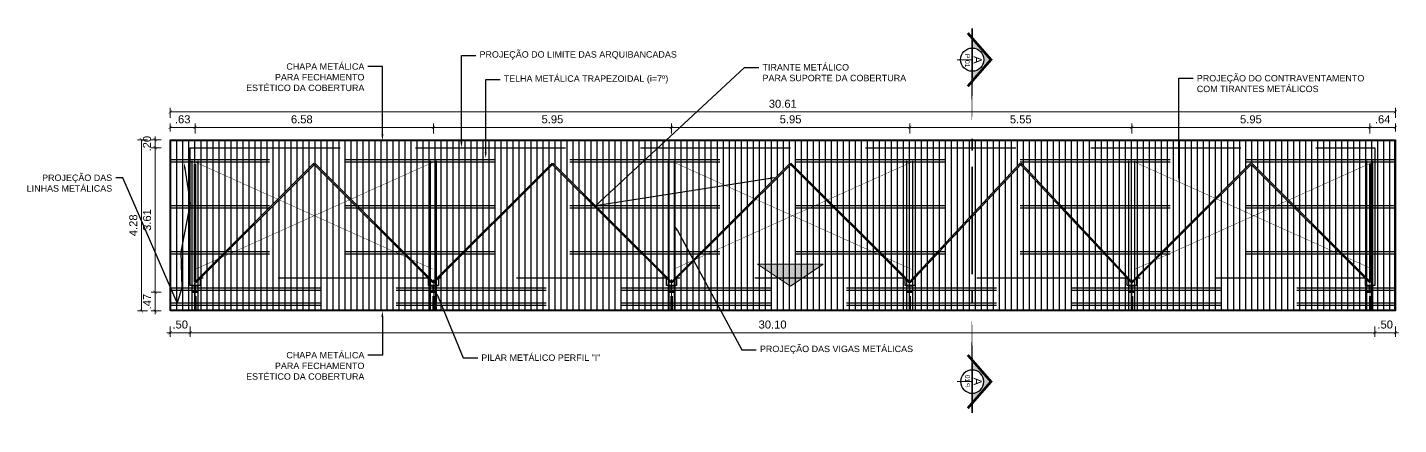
# Model space of a CAD drawing. Header units: metres. Extents: x 2458 to 3695, y 243 to 513.
# Drawn here: x 2777.82 to 2812.08, y 315.68 to 325.59 of the extents above; entities that cross this region are included whole.
import ezdxf
from ezdxf import colors
from ezdxf.entities.mleader import LeaderData, LeaderLine
from ezdxf.enums import TextEntityAlignment as Align
from ezdxf.math import Vec2, Vec3

# ---------------------------------------------------------------- set-up
doc = ezdxf.new("R2010")
doc.units = ezdxf.units.M
doc.header["$LTSCALE"] = 5
doc.header["$MEASUREMENT"] = 0
doc.header["$PDMODE"] = 1
doc.linetypes.add('DASHED', pattern=[0.75, 0.5, -0.25])
for name, color, linetype, lineweight in [('2prancha', 4, 'Continuous', 18), ('ADD_LINE', 7, 'Continuous', 0), ('COTAS', 1, 'Continuous', 0), ('texto', 3, 'Continuous', 25)]:
    doc.layers.add(name, color=color, linetype=linetype, lineweight=lineweight)
for name, color, linetype in [('COTA 1 100', 2, 'Continuous'), ('HACHURA', 251, 'Continuous'), ('PENA 01', 1, 'Continuous'), ('PENA 02', 2, 'Continuous'), ('PENA 03', 3, 'Continuous'), ('projeção', 7, 'DASHED'), ('SIMB_CORTE', 3, 'Continuous'), ('TXT ESPECIFICAÇÕES', 7, 'Continuous')]:
    doc.layers.add(name, color=color, linetype=linetype)
doc.styles.add('Luana', font='arial.ttf')
doc.styles.get("Standard").update_dxf_attribs({"font": 'arial.ttf'})
doc.dimstyles.new('arial100', dxfattribs={"dimtxt": 0.2, "dimasz": 0.08, "dimexe": 0.1, "dimexo": 0.2, "dimgap": 0.1, "dimtad": 1, "dimzin": 4, "dimdsep": 46, "dimtxsty": 'Luana', "dimblk": 'ARCHTICK', "dimcen": 0, "dimclrd": 7, "dimclre": 7, "dimclrt": 256, "dimadec": 0, "dimazin": 0, "dimtfac": 1, "dimtix": 1, "dimtmove": 0, "dimatfit": 3, "dimldrblk": 'CLOSEDBLANK', "dimfxl": 0, "dimlwd": 5, "dimlwe": 5, "dimarcsym": 0})

# ---------------------------------------------------------------- blocks, each defined once
blk = doc.blocks.new('SIMBOLOCORTE')
at = {"layer": 'PENA 02'}
blk.add_hatch(color=251, dxfattribs=at).paths.add_polyline_path([(0.29, 0), (0.537, 0), (0, 0.47), (-0.537, 0), (-0.29, 0, -1)])
at = {"layer": 'COTAS', "ltscale": 50}
blk.add_lwpolyline([(0, -0.378), (0, 0)], dxfattribs=at)
at = {"layer": 'PENA 02', "const_width": 0.0654}
blk.add_lwpolyline([(-0.665, -0.112), (0, 0.47), (0.665, -0.112)], dxfattribs=at)
at = {"layer": 'PENA 02', "color": 1, "const_width": 0.0392}
blk.add_lwpolyline([(1.648, 0), (-0.785, 0)], close=True, dxfattribs=at)
for points in [[(2.274, 0), (1.969, 0)], [(2.98, 0), (2.675, 0)], [(5.159, 0), (3.381, 0)]]:
    blk.add_lwpolyline(points, dxfattribs=at)
at = {"layer": 'PENA 02'}
blk.add_circle((0, 0), 0.29, dxfattribs=at)
at = {"layer": 'PENA 02', "style": 'Luana'}
for tag, height, p in [('CORTE', 0.2, (-0.001, 0.04)), ('PRANCHA', 0.117, (0.102, -0.177))]:
    blk.add_attdef(tag, text='', height=height, dxfattribs=at).set_placement(p, align=Align.CENTER)
at = {"layer": 'texto', "color": 250, "style": 'Luana'}
blk.add_text('P', height=0.117, dxfattribs=at).set_placement((-0.143, -0.176))
blk = doc.blocks.new('_ArchTick')
at = {"color": 0, "linetype": 'ByBlock', "const_width": 0.15}
blk.add_lwpolyline([(-0.5, -0.5), (0.5, 0.5)], dxfattribs=at)
blk = doc.blocks.new('*D112')
at = {"layer": 'COTA 1 100', "color": 7, "lineweight": 5}
for p, q in [((2781.163, 318.981), (2780.913, 318.981)), ((2781.013, 318.981), (2781.013, 319.061)), ((2781.013, 318.516), (2781.013, 318.981)), ((2781.163, 318.516), (2780.913, 318.516)), ((2781.013, 318.516), (2781.013, 318.436))]:
    blk.add_line(p, q, dxfattribs=at)
at = {"layer": 'Defpoints', "color": 0}
for p in [(2781.013, 318.981), (2781.939, 318.981), (2781.389, 318.516)]:
    blk.add_point(p, dxfattribs=at)
at = {"layer": 'COTA 1 100', "color": 7, "lineweight": 5, "xscale": 0.08, "yscale": 0.08, "zscale": 0.08}
for p, rotation in [((2781.013, 318.981), 270), ((2781.013, 318.516), 90)]:
    blk.add_blockref('_ArchTick', p, dxfattribs=dict(at, rotation=rotation))
at = {"layer": 'COTA 1 100', "insert": (2780.813, 318.748), "char_height": 0.2, "attachment_point": 5, "rotation": 90, "style": 'Luana'}
blk.add_mtext('.47', dxfattribs=at)
blk = doc.blocks.new('_ClosedBlank')
at = {"layer": '2prancha', "color": 0, "lineweight": -2}
for p, q in [((-1, 0.17), (0, 0)), ((-1, 0.17), (-1, -0.17)), ((0, 0), (-1, -0.17))]:
    blk.add_line(p, q, dxfattribs=at)
blk = doc.blocks.new('*D113')
at = {"layer": 'COTA 1 100', "color": 7, "lineweight": 5}
for p, q in [((2781.163, 322.591), (2780.913, 322.591)), ((2781.013, 318.981), (2781.013, 322.591)), ((2781.163, 318.981), (2780.913, 318.981))]:
    blk.add_line(p, q, dxfattribs=at)
at = {"layer": 'Defpoints', "color": 0}
for p in [(2781.013, 322.591), (2781.889, 322.591), (2781.939, 318.981)]:
    blk.add_point(p, dxfattribs=at)
at = {"layer": 'COTA 1 100', "color": 7, "lineweight": 5, "xscale": 0.08, "yscale": 0.08, "zscale": 0.08}
for p, rotation in [((2781.013, 322.591), 90), ((2781.013, 318.981), 270)]:
    blk.add_blockref('_ArchTick', p, dxfattribs=dict(at, rotation=rotation))
at = {"layer": 'COTA 1 100', "insert": (2780.811, 320.786), "char_height": 0.2, "attachment_point": 5, "rotation": 90, "style": 'Luana'}
blk.add_mtext('3.61', dxfattribs=at)
blk = doc.blocks.new('*D114')
at = {"layer": 'COTA 1 100', "color": 7, "lineweight": 5}
for p, q in [((2781.163, 322.791), (2780.913, 322.791)), ((2781.013, 322.791), (2781.013, 322.871)), ((2781.013, 322.591), (2781.013, 322.791)), ((2781.163, 322.591), (2780.913, 322.591)), ((2781.013, 322.591), (2781.013, 322.511))]:
    blk.add_line(p, q, dxfattribs=at)
at = {"layer": 'Defpoints', "color": 0}
for p in [(2781.013, 322.791), (2781.389, 322.791), (2781.889, 322.591)]:
    blk.add_point(p, dxfattribs=at)
at = {"layer": 'COTA 1 100', "color": 7, "lineweight": 5, "xscale": 0.08, "yscale": 0.08, "zscale": 0.08}
for p, rotation in [((2781.013, 322.791), 270), ((2781.013, 322.591), 90)]:
    blk.add_blockref('_ArchTick', p, dxfattribs=dict(at, rotation=rotation))
at = {"layer": 'COTA 1 100', "insert": (2780.811, 322.691), "char_height": 0.2, "attachment_point": 5, "rotation": 90, "style": 'Luana'}
blk.add_mtext('.20', dxfattribs=at)
blk = doc.blocks.new('*D115')
at = {"layer": 'COTA 1 100', "color": 7, "lineweight": 5}
for p, q in [((2780.82, 322.791), (2780.57, 322.791)), ((2780.67, 322.791), (2780.67, 318.516)), ((2780.82, 318.516), (2780.57, 318.516))]:
    blk.add_line(p, q, dxfattribs=at)
at = {"layer": 'Defpoints', "color": 0}
for p in [(2781.389, 322.791), (2780.67, 318.516), (2781.389, 318.516)]:
    blk.add_point(p, dxfattribs=at)
at = {"layer": 'COTA 1 100', "color": 7, "lineweight": 5, "xscale": 0.08, "yscale": 0.08, "zscale": 0.08}
for p, rotation in [((2780.67, 322.791), 90), ((2780.67, 318.516), 270)]:
    blk.add_blockref('_ArchTick', p, dxfattribs=dict(at, rotation=rotation))
at = {"layer": 'COTA 1 100', "insert": (2780.468, 320.653), "char_height": 0.2, "attachment_point": 5, "rotation": 90, "style": 'Luana'}
blk.add_mtext('4.28', dxfattribs=at)
blk = doc.blocks.new('*D116')
at = {"layer": 'COTA 1 100', "color": 7, "lineweight": 5}
for p, q in [((2781.389, 322.991), (2781.389, 323.196)), ((2781.389, 323.096), (2782.014, 323.096)), ((2782.014, 322.946), (2782.014, 323.196))]:
    blk.add_line(p, q, dxfattribs=at)
at = {"layer": 'Defpoints', "color": 0}
for p in [(2782.014, 323.096), (2781.389, 322.791), (2782.014, 319.151)]:
    blk.add_point(p, dxfattribs=at)
at = {"layer": 'COTA 1 100', "color": 7, "lineweight": 5, "xscale": 0.08, "yscale": 0.08, "zscale": 0.08, "rotation": 180}
blk.add_blockref('_ArchTick', (2781.389, 323.096), dxfattribs=at)
at = {"layer": 'COTA 1 100', "color": 7, "lineweight": 5, "xscale": 0.08, "yscale": 0.08, "zscale": 0.08}
blk.add_blockref('_ArchTick', (2782.014, 323.096), dxfattribs=at)
at = {"layer": 'COTA 1 100', "insert": (2781.701, 323.298), "char_height": 0.2, "attachment_point": 5, "style": 'Luana'}
blk.add_mtext('.63', dxfattribs=at)
blk = doc.blocks.new('*D117')
at = {"layer": 'COTA 1 100', "color": 7, "lineweight": 5}
for p, q in [((2781.389, 317.973), (2781.309, 317.973)), ((2781.389, 318.123), (2781.389, 317.873)), ((2781.889, 317.973), (2781.389, 317.973)), ((2781.889, 318.123), (2781.889, 317.873)), ((2781.889, 317.973), (2781.969, 317.973))]:
    blk.add_line(p, q, dxfattribs=at)
at = {"layer": 'Defpoints', "color": 0}
for p in [(2781.389, 319.164), (2781.889, 319.151), (2781.389, 317.973)]:
    blk.add_point(p, dxfattribs=at)
at = {"layer": 'COTA 1 100', "color": 7, "lineweight": 5, "xscale": 0.08, "yscale": 0.08, "zscale": 0.08}
blk.add_blockref('_ArchTick', (2781.389, 317.973), dxfattribs=at)
at = {"layer": 'COTA 1 100', "color": 7, "lineweight": 5, "xscale": 0.08, "yscale": 0.08, "zscale": 0.08, "rotation": 180}
blk.add_blockref('_ArchTick', (2781.889, 317.973), dxfattribs=at)
at = {"layer": 'COTA 1 100', "insert": (2781.639, 318.175), "char_height": 0.2, "attachment_point": 5, "style": 'Luana'}
blk.add_mtext('.50', dxfattribs=at)
blk = doc.blocks.new('*D118')
at = {"layer": 'COTA 1 100', "color": 7, "lineweight": 5}
for p, q in [((2781.389, 318.123), (2781.389, 317.873)), ((2781.389, 317.973), (2811.489, 317.973)), ((2811.489, 318.123), (2811.489, 317.873))]:
    blk.add_line(p, q, dxfattribs=at)
at = {"layer": 'Defpoints', "color": 0}
for p in [(2781.389, 319.164), (2811.489, 319.151), (2811.489, 317.973)]:
    blk.add_point(p, dxfattribs=at)
at = {"layer": 'COTA 1 100', "color": 7, "lineweight": 5, "xscale": 0.08, "yscale": 0.08, "zscale": 0.08, "rotation": 180}
blk.add_blockref('_ArchTick', (2781.389, 317.973), dxfattribs=at)
at = {"layer": 'COTA 1 100', "color": 7, "lineweight": 5, "xscale": 0.08, "yscale": 0.08, "zscale": 0.08}
blk.add_blockref('_ArchTick', (2811.489, 317.973), dxfattribs=at)
at = {"layer": 'COTA 1 100', "insert": (2796.439, 318.175), "char_height": 0.2, "attachment_point": 5, "style": 'Luana'}
blk.add_mtext('30.10', dxfattribs=at)
blk = doc.blocks.new('*D119')
at = {"layer": 'COTA 1 100', "color": 7, "lineweight": 5}
for p, q in [((2811.489, 317.973), (2811.409, 317.973)), ((2811.489, 318.123), (2811.489, 317.873)), ((2811.489, 317.973), (2811.999, 317.973)), ((2811.999, 318.123), (2811.999, 317.873)), ((2811.999, 317.973), (2812.079, 317.973))]:
    blk.add_line(p, q, dxfattribs=at)
at = {"layer": 'Defpoints', "color": 0}
for p in [(2811.489, 319.151), (2811.999, 318.516), (2811.999, 317.973)]:
    blk.add_point(p, dxfattribs=at)
at = {"layer": 'COTA 1 100', "color": 7, "lineweight": 5, "xscale": 0.08, "yscale": 0.08, "zscale": 0.08}
blk.add_blockref('_ArchTick', (2811.489, 317.973), dxfattribs=at)
at = {"layer": 'COTA 1 100', "color": 7, "lineweight": 5, "xscale": 0.08, "yscale": 0.08, "zscale": 0.08, "rotation": 180}
blk.add_blockref('_ArchTick', (2811.999, 317.973), dxfattribs=at)
at = {"layer": 'COTA 1 100', "insert": (2811.744, 318.175), "char_height": 0.2, "attachment_point": 5, "style": 'Luana'}
blk.add_mtext('.50', dxfattribs=at)
blk = doc.blocks.new('*D120')
at = {"layer": 'COTA 1 100', "color": 7, "lineweight": 5}
for p, q in [((2781.389, 322.991), (2781.389, 323.196)), ((2781.389, 323.096), (2787.965, 323.096)), ((2787.965, 322.946), (2787.965, 323.196))]:
    blk.add_line(p, q, dxfattribs=at)
at = {"layer": 'Defpoints', "color": 0}
for p in [(2787.965, 323.096), (2781.389, 322.791), (2787.965, 319.151)]:
    blk.add_point(p, dxfattribs=at)
at = {"layer": 'COTA 1 100', "color": 7, "lineweight": 5, "xscale": 0.08, "yscale": 0.08, "zscale": 0.08, "rotation": 180}
blk.add_blockref('_ArchTick', (2781.389, 323.096), dxfattribs=at)
at = {"layer": 'COTA 1 100', "color": 7, "lineweight": 5, "xscale": 0.08, "yscale": 0.08, "zscale": 0.08}
blk.add_blockref('_ArchTick', (2787.965, 323.096), dxfattribs=at)
at = {"layer": 'COTA 1 100', "insert": (2784.677, 323.298), "char_height": 0.2, "attachment_point": 5, "style": 'Luana'}
blk.add_mtext('6.58', dxfattribs=at)
blk = doc.blocks.new('*D121')
at = {"layer": 'COTA 1 100', "color": 7, "lineweight": 5}
for p, q in [((2787.965, 322.946), (2787.965, 323.196)), ((2787.965, 323.096), (2793.914, 323.096)), ((2793.914, 322.946), (2793.914, 323.196))]:
    blk.add_line(p, q, dxfattribs=at)
at = {"layer": 'Defpoints', "color": 0}
for p in [(2793.914, 323.096), (2787.965, 319.151), (2793.914, 319.151)]:
    blk.add_point(p, dxfattribs=at)
at = {"layer": 'COTA 1 100', "color": 7, "lineweight": 5, "xscale": 0.08, "yscale": 0.08, "zscale": 0.08, "rotation": 180}
blk.add_blockref('_ArchTick', (2787.965, 323.096), dxfattribs=at)
at = {"layer": 'COTA 1 100', "color": 7, "lineweight": 5, "xscale": 0.08, "yscale": 0.08, "zscale": 0.08}
blk.add_blockref('_ArchTick', (2793.914, 323.096), dxfattribs=at)
at = {"layer": 'COTA 1 100', "insert": (2790.939, 323.298), "char_height": 0.2, "attachment_point": 5, "style": 'Luana'}
blk.add_mtext('5.95', dxfattribs=at)
blk = doc.blocks.new('*D122')
at = {"layer": 'COTA 1 100', "color": 7, "lineweight": 5}
for p, q in [((2793.914, 322.946), (2793.914, 323.196)), ((2793.914, 323.096), (2799.864, 323.096)), ((2799.864, 322.946), (2799.864, 323.196))]:
    blk.add_line(p, q, dxfattribs=at)
at = {"layer": 'Defpoints', "color": 0}
for p in [(2799.864, 323.096), (2793.914, 319.151), (2799.864, 319.151)]:
    blk.add_point(p, dxfattribs=at)
at = {"layer": 'COTA 1 100', "color": 7, "lineweight": 5, "xscale": 0.08, "yscale": 0.08, "zscale": 0.08, "rotation": 180}
blk.add_blockref('_ArchTick', (2793.914, 323.096), dxfattribs=at)
at = {"layer": 'COTA 1 100', "color": 7, "lineweight": 5, "xscale": 0.08, "yscale": 0.08, "zscale": 0.08}
blk.add_blockref('_ArchTick', (2799.864, 323.096), dxfattribs=at)
at = {"layer": 'COTA 1 100', "insert": (2796.889, 323.298), "char_height": 0.2, "attachment_point": 5, "style": 'Luana'}
blk.add_mtext('5.95', dxfattribs=at)
blk = doc.blocks.new('*D123')
at = {"layer": 'COTA 1 100', "color": 7, "lineweight": 5}
for p, q in [((2799.864, 322.946), (2799.864, 323.196)), ((2799.864, 323.096), (2805.414, 323.096)), ((2805.414, 322.946), (2805.414, 323.196))]:
    blk.add_line(p, q, dxfattribs=at)
at = {"layer": 'Defpoints', "color": 0}
for p in [(2805.414, 323.096), (2799.864, 319.151), (2805.414, 319.151)]:
    blk.add_point(p, dxfattribs=at)
at = {"layer": 'COTA 1 100', "color": 7, "lineweight": 5, "xscale": 0.08, "yscale": 0.08, "zscale": 0.08, "rotation": 180}
blk.add_blockref('_ArchTick', (2799.864, 323.096), dxfattribs=at)
at = {"layer": 'COTA 1 100', "color": 7, "lineweight": 5, "xscale": 0.08, "yscale": 0.08, "zscale": 0.08}
blk.add_blockref('_ArchTick', (2805.414, 323.096), dxfattribs=at)
at = {"layer": 'COTA 1 100', "insert": (2802.639, 323.297), "char_height": 0.2, "attachment_point": 5, "style": 'Luana'}
blk.add_mtext('5.55', dxfattribs=at)
blk = doc.blocks.new('*D124')
at = {"layer": 'COTA 1 100', "color": 7, "lineweight": 5}
for p, q in [((2805.414, 322.946), (2805.414, 323.196)), ((2805.414, 323.096), (2811.364, 323.096)), ((2811.364, 322.946), (2811.364, 323.196))]:
    blk.add_line(p, q, dxfattribs=at)
at = {"layer": 'Defpoints', "color": 0}
for p in [(2811.364, 323.096), (2805.414, 319.151), (2811.364, 319.151)]:
    blk.add_point(p, dxfattribs=at)
at = {"layer": 'COTA 1 100', "color": 7, "lineweight": 5, "xscale": 0.08, "yscale": 0.08, "zscale": 0.08, "rotation": 180}
blk.add_blockref('_ArchTick', (2805.414, 323.096), dxfattribs=at)
at = {"layer": 'COTA 1 100', "color": 7, "lineweight": 5, "xscale": 0.08, "yscale": 0.08, "zscale": 0.08}
blk.add_blockref('_ArchTick', (2811.364, 323.096), dxfattribs=at)
at = {"layer": 'COTA 1 100', "insert": (2808.389, 323.298), "char_height": 0.2, "attachment_point": 5, "style": 'Luana'}
blk.add_mtext('5.95', dxfattribs=at)
blk = doc.blocks.new('*D125')
at = {"layer": 'COTA 1 100', "color": 7, "lineweight": 5}
for p, q in [((2811.364, 322.946), (2811.364, 323.196)), ((2811.364, 323.096), (2811.999, 323.096)), ((2811.999, 322.991), (2811.999, 323.196))]:
    blk.add_line(p, q, dxfattribs=at)
at = {"layer": 'Defpoints', "color": 0}
for p in [(2811.999, 323.096), (2811.999, 322.791), (2811.364, 319.151)]:
    blk.add_point(p, dxfattribs=at)
at = {"layer": 'COTA 1 100', "color": 7, "lineweight": 5, "xscale": 0.08, "yscale": 0.08, "zscale": 0.08, "rotation": 180}
blk.add_blockref('_ArchTick', (2811.364, 323.096), dxfattribs=at)
at = {"layer": 'COTA 1 100', "color": 7, "lineweight": 5, "xscale": 0.08, "yscale": 0.08, "zscale": 0.08}
blk.add_blockref('_ArchTick', (2811.999, 323.096), dxfattribs=at)
at = {"layer": 'COTA 1 100', "insert": (2811.681, 323.298), "char_height": 0.2, "attachment_point": 5, "style": 'Luana'}
blk.add_mtext('.64', dxfattribs=at)
blk = doc.blocks.new('*D126')
at = {"layer": 'COTA 1 100', "color": 7, "lineweight": 5}
for p, q in [((2781.389, 323.334), (2781.389, 323.584)), ((2811.999, 323.484), (2781.389, 323.484)), ((2811.999, 323.334), (2811.999, 323.584))]:
    blk.add_line(p, q, dxfattribs=at)
at = {"layer": 'Defpoints', "color": 0}
for p in [(2781.389, 323.484), (2781.389, 322.791), (2811.999, 322.791)]:
    blk.add_point(p, dxfattribs=at)
at = {"layer": 'COTA 1 100', "color": 7, "lineweight": 5, "xscale": 0.08, "yscale": 0.08, "zscale": 0.08, "rotation": 180}
blk.add_blockref('_ArchTick', (2781.389, 323.484), dxfattribs=at)
at = {"layer": 'COTA 1 100', "color": 7, "lineweight": 5, "xscale": 0.08, "yscale": 0.08, "zscale": 0.08}
blk.add_blockref('_ArchTick', (2811.999, 323.484), dxfattribs=at)
at = {"layer": 'COTA 1 100', "insert": (2796.694, 323.686), "char_height": 0.2, "attachment_point": 5, "style": 'Luana'}
blk.add_mtext('30.61', dxfattribs=at)

msp = doc.modelspace()

# ---------------------------------------------------------------- hatches: boundary and pattern name
at = {"layer": 'ADD_LINE'}
h = msp.add_hatch(color=256, dxfattribs=at)
h.paths.add_polyline_path([(2797.589, 319.606), (2797.418, 319.683), (2796.454, 319.683), (2796.221, 319.578), (2796.884, 319.137)])
h.paths.add_polyline_path([(2796.454, 319.683), (2796.063, 319.683), (2796.221, 319.578)])
h.paths.add_polyline_path([(2797.704, 319.683), (2797.418, 319.683), (2797.589, 319.606)])
at = {"layer": 'HACHURA', "ltscale": 1.5}
h = msp.add_hatch(dxfattribs=at)
h.set_pattern_fill('_USER', color=256, scale=0.15, angle=90, style=0, pattern_type=0)
h.set_pattern_definition([(90, (2781.40868, 318.67076), (-0.15, 9e-18), [])])
h.paths.add_polyline_path([(2781.409, 322.771), (2781.409, 318.536), (2805.402, 318.536, -0.124321), (2805.4, 318.543), (2805.4, 318.881, -1), (2805.43, 318.881), (2805.43, 318.543, -0.124321), (2805.428, 318.536), (2811.979, 318.536), (2811.979, 322.771)])
h.paths.add_polyline_path([(2811.38, 318.881), (2811.38, 318.543, -1), (2811.35, 318.543), (2811.35, 318.881, -1)])
h.paths.add_polyline_path([(2799.88, 318.881), (2799.88, 318.543, -1), (2799.85, 318.543), (2799.85, 318.881, -1)])
h.paths.add_polyline_path([(2793.93, 318.881), (2793.93, 318.543, -1), (2793.9, 318.543), (2793.9, 318.881, -1)])
h.paths.add_polyline_path([(2787.98, 318.881), (2787.98, 318.543, -1), (2787.95, 318.543), (2787.95, 318.881, -1)])
h.paths.add_polyline_path([(2782.03, 318.881), (2782.03, 318.543, -1), (2782, 318.543), (2782, 318.881, -1)])
h.paths.add_polyline_path([(2787.965, 319.247), (2790.924, 322.195, -0.352851), (2790.94, 322.206, -0.352851), (2790.956, 322.195), (2793.915, 319.247), (2796.874, 322.195, -0.352851), (2796.89, 322.206, -0.352851), (2796.906, 322.195), (2799.865, 319.247), (2802.628, 322.201, -0.433732), (2802.65, 322.201), (2805.415, 319.247), (2808.381, 322.201, -0.265001), (2808.395, 322.205, -0.265113), (2808.409, 322.201), (2811.357, 319.262), (2811.357, 322.191, -1), (2811.387, 322.191), (2811.387, 319.226, -0.57735), (2811.365, 319.213), (2811.365, 319.151), (2811.439, 319.151), (2811.439, 319.136), (2811.371, 319.136), (2811.371, 318.996), (2811.439, 318.996), (2811.439, 318.981), (2811.289, 318.981), (2811.289, 318.996), (2811.356, 318.996), (2811.356, 319.136), (2811.289, 319.136), (2811.289, 319.151), (2811.365, 319.151), (2811.365, 319.213, -0.065174), (2811.362, 319.215), (2808.395, 322.173), (2805.426, 319.215, -0.19842), (2805.415, 319.211), (2805.415, 319.151), (2805.489, 319.151), (2805.489, 319.136), (2805.421, 319.136), (2805.421, 318.996), (2805.489, 318.996), (2805.489, 318.981), (2805.339, 318.981), (2805.339, 318.996), (2805.406, 318.996), (2805.406, 319.136), (2805.339, 319.136), (2805.339, 319.151), (2805.415, 319.151), (2805.415, 319.211, -0.207468), (2805.404, 319.216), (2802.639, 322.169), (2799.876, 319.216, -0.207585), (2799.865, 319.211), (2799.865, 319.151), (2799.939, 319.151), (2799.939, 319.136), (2799.871, 319.136), (2799.871, 318.996), (2799.939, 318.996), (2799.939, 318.981), (2799.789, 318.981), (2799.789, 318.996), (2799.856, 318.996), (2799.856, 319.136), (2799.789, 319.136), (2799.789, 319.151), (2799.865, 319.151), (2799.865, 319.211, -0.19842), (2799.854, 319.215), (2796.89, 322.168), (2793.926, 319.215, -0.19842), (2793.915, 319.211), (2793.915, 319.151), (2793.989, 319.151), (2793.989, 319.136), (2793.921, 319.136), (2793.921, 318.996), (2793.989, 318.996), (2793.989, 318.981), (2793.839, 318.981), (2793.839, 318.996), (2793.906, 318.996), (2793.906, 319.136), (2793.839, 319.136), (2793.839, 319.151), (2793.915, 319.151), (2793.915, 319.211, -0.19842), (2793.904, 319.215), (2790.94, 322.168), (2787.976, 319.215, -0.19842), (2787.965, 319.211), (2787.965, 319.151), (2788.039, 319.151), (2788.039, 319.136), (2787.971, 319.136), (2787.971, 318.996), (2788.039, 318.996), (2788.039, 318.981), (2787.889, 318.981), (2787.889, 318.996), (2787.956, 318.996), (2787.956, 319.136), (2787.889, 319.136), (2787.889, 319.151), (2787.965, 319.151), (2787.965, 319.211, -0.19842), (2787.954, 319.215), (2784.989, 322.17), (2782.026, 319.215, -0.198529), (2782.015, 319.211), (2782.015, 319.151), (2782.089, 319.151), (2782.089, 319.136), (2782.021, 319.136), (2782.021, 318.996), (2782.089, 318.996), (2782.089, 318.981), (2781.939, 318.981), (2781.939, 318.996), (2782.006, 318.996), (2782.006, 319.136), (2781.939, 319.136), (2781.939, 319.151), (2782.015, 319.151), (2782.015, 319.211, -0.414214), (2782, 319.226), (2782, 322.191, -1), (2782.03, 322.191), (2782.03, 319.262), (2784.978, 322.201, -0.413228), (2784.999, 322.201)], flags=16)
h.paths.add_polyline_path([(2788.039, 319.151), (2788.039, 319.136), (2787.971, 319.136), (2787.971, 318.996), (2788.039, 318.996), (2788.039, 318.981), (2787.889, 318.981), (2787.889, 318.996), (2787.956, 318.996), (2787.956, 319.136), (2787.889, 319.136), (2787.889, 319.151)], flags=0)
h.paths.add_polyline_path([(2793.839, 319.151), (2793.989, 319.151), (2793.989, 319.136), (2793.921, 319.136), (2793.921, 318.996), (2793.989, 318.996), (2793.989, 318.981), (2793.839, 318.981), (2793.839, 318.996), (2793.906, 318.996), (2793.906, 319.136), (2793.839, 319.136)], flags=0)
h.paths.add_polyline_path([(2799.789, 319.151), (2799.939, 319.151), (2799.939, 319.136), (2799.871, 319.136), (2799.871, 318.996), (2799.939, 318.996), (2799.939, 318.981), (2799.789, 318.981), (2799.789, 318.996), (2799.856, 318.996), (2799.856, 319.136), (2799.789, 319.136)], flags=0)
h.paths.add_polyline_path([(2805.339, 319.151), (2805.489, 319.151), (2805.489, 319.136), (2805.421, 319.136), (2805.421, 318.996), (2805.489, 318.996), (2805.489, 318.981), (2805.339, 318.981), (2805.339, 318.996), (2805.406, 318.996), (2805.406, 319.136), (2805.339, 319.136)], flags=0)
h.paths.add_polyline_path([(2811.289, 319.151), (2811.439, 319.151), (2811.439, 319.136), (2811.371, 319.136), (2811.371, 318.996), (2811.439, 318.996), (2811.439, 318.981), (2811.289, 318.981), (2811.289, 318.996), (2811.356, 318.996), (2811.356, 319.136), (2811.289, 319.136)], flags=0)

# ---------------------------------------------------------------- linework, layer by layer
at = {"layer": 'ADD_LINE'}
msp.add_line((2796.063, 319.683), (2797.704, 319.683), dxfattribs=at)
for points in [[(2796.063, 319.683), (2796.884, 319.137)], [(2797.704, 319.683), (2796.884, 319.137)]]:
    msp.add_lwpolyline(points, dxfattribs=at)
at = {"layer": 'PENA 01', "ltscale": 1.5}
for p, q in [((2782, 319.226), (2782, 322.191)), ((2782.004, 319.236), (2784.978, 322.201)), ((2782.026, 319.215), (2784.999, 322.18)), ((2782.03, 319.226), (2782.03, 322.191)), ((2787.954, 319.215), (2784.978, 322.18)), ((2787.976, 319.236), (2784.999, 322.201)), ((2787.954, 319.236), (2790.931, 322.201)), ((2787.976, 319.215), (2790.952, 322.18)), ((2793.904, 319.215), (2790.928, 322.18)), ((2793.926, 319.236), (2790.949, 322.201)), ((2793.904, 319.236), (2796.881, 322.201)), ((2793.926, 319.215), (2796.902, 322.18)), ((2799.854, 319.215), (2796.878, 322.18)), ((2799.876, 319.236), (2796.899, 322.201)), ((2799.854, 319.236), (2802.628, 322.201)), ((2799.876, 319.216), (2802.65, 322.181)), ((2805.404, 319.216), (2802.628, 322.181)), ((2805.426, 319.236), (2802.65, 322.201)), ((2805.404, 319.236), (2808.381, 322.201)), ((2805.426, 319.215), (2808.402, 322.18)), ((2811.362, 319.215), (2808.388, 322.18)), ((2811.383, 319.236), (2808.409, 322.201)), ((2811.357, 319.226), (2811.357, 322.191)), ((2811.387, 319.226), (2811.387, 322.191)), ((2782, 318.881), (2782, 318.543)), ((2782.03, 318.881), (2782.03, 318.543)), ((2787.95, 318.881), (2787.95, 318.543)), ((2787.98, 318.881), (2787.98, 318.543)), ((2793.9, 318.881), (2793.9, 318.543)), ((2793.93, 318.881), (2793.93, 318.543)), ((2799.85, 318.881), (2799.85, 318.543)), ((2799.88, 318.881), (2799.88, 318.543)), ((2805.4, 318.881), (2805.4, 318.543)), ((2805.43, 318.881), (2805.43, 318.543)), ((2811.35, 318.881), (2811.35, 318.543)), ((2811.38, 318.881), (2811.38, 318.543))]:
    msp.add_line(p, q, dxfattribs=at)
at = {"layer": 'PENA 02'}
for points in [[(2781.389, 322.791), (2811.999, 322.791), (2811.999, 318.516), (2781.389, 318.516)], [(2781.409, 322.771), (2811.979, 322.771), (2811.979, 318.536), (2781.409, 318.536)]]:
    msp.add_lwpolyline(points, close=True, dxfattribs=at)
at = {"layer": 'PENA 02', "ltscale": 1.5, "const_width": 0.02}
for points in [[(2782.015, 319.151), (2782.015, 319.301)], [(2787.965, 319.151), (2787.965, 319.301)], [(2793.915, 319.151), (2793.915, 319.301)], [(2799.865, 319.151), (2799.865, 319.301)], [(2805.415, 319.151), (2805.415, 319.301)], [(2811.365, 319.151), (2811.365, 319.301)], [(2782.015, 318.981), (2782.015, 318.881)], [(2787.965, 318.981), (2787.965, 318.881)], [(2793.915, 318.981), (2793.915, 318.881)], [(2799.865, 318.981), (2799.865, 318.881)], [(2805.415, 318.981), (2805.415, 318.881)], [(2811.365, 318.981), (2811.365, 318.881)]]:
    msp.add_lwpolyline(points, dxfattribs=at)
at = {"layer": 'PENA 03'}
for p, q in [((2782.006, 318.996), (2782.006, 319.136)), ((2782.021, 318.996), (2782.021, 319.136)), ((2787.839, 319.151), (2788.089, 319.151)), ((2787.956, 318.996), (2787.956, 319.136)), ((2787.956, 318.996), (2787.956, 319.136)), ((2787.971, 318.996), (2787.971, 319.136)), ((2787.971, 318.996), (2787.971, 319.136)), ((2793.906, 318.996), (2793.906, 319.136)), ((2793.906, 318.996), (2793.906, 319.136)), ((2793.921, 318.996), (2793.921, 319.136)), ((2793.921, 318.996), (2793.921, 319.136)), ((2799.856, 318.996), (2799.856, 319.136)), ((2799.856, 318.996), (2799.856, 319.136)), ((2799.871, 318.996), (2799.871, 319.136)), ((2799.871, 318.996), (2799.871, 319.136)), ((2805.406, 318.996), (2805.406, 319.136)), ((2805.406, 318.996), (2805.406, 319.136)), ((2805.421, 318.996), (2805.421, 319.136)), ((2805.421, 318.996), (2805.421, 319.136)), ((2811.356, 318.996), (2811.356, 319.136)), ((2811.356, 318.996), (2811.356, 319.136)), ((2811.371, 318.996), (2811.371, 319.136)), ((2811.371, 318.996), (2811.371, 319.136))]:
    msp.add_line(p, q, dxfattribs=at)
for points in [[(2782.006, 319.136), (2781.939, 319.136), (2781.939, 319.151), (2782.089, 319.151), (2782.089, 319.136), (2782.021, 319.136)], [(2782.006, 318.996), (2781.939, 318.996), (2781.939, 318.981), (2782.089, 318.981), (2782.089, 318.996), (2782.021, 318.996)], [(2788.089, 319.151), (2787.839, 319.151)], [(2787.956, 319.136), (2787.889, 319.136), (2787.889, 319.151), (2788.039, 319.151), (2788.039, 319.136), (2787.971, 319.136)], [(2787.956, 319.136), (2787.889, 319.136), (2787.889, 319.151), (2788.039, 319.151), (2788.039, 319.136), (2787.971, 319.136)], [(2787.956, 318.996), (2787.889, 318.996), (2787.889, 318.981), (2788.039, 318.981), (2788.039, 318.996), (2787.971, 318.996)], [(2787.956, 318.996), (2787.889, 318.996), (2787.889, 318.981), (2788.039, 318.981), (2788.039, 318.996), (2787.971, 318.996)], [(2793.906, 319.136), (2793.839, 319.136), (2793.839, 319.151), (2793.989, 319.151), (2793.989, 319.136), (2793.921, 319.136)], [(2793.906, 319.136), (2793.839, 319.136), (2793.839, 319.151), (2793.989, 319.151), (2793.989, 319.136), (2793.921, 319.136)], [(2793.906, 318.996), (2793.839, 318.996), (2793.839, 318.981), (2793.989, 318.981), (2793.989, 318.996), (2793.921, 318.996)], [(2793.906, 318.996), (2793.839, 318.996), (2793.839, 318.981), (2793.989, 318.981), (2793.989, 318.996), (2793.921, 318.996)], [(2799.856, 319.136), (2799.789, 319.136), (2799.789, 319.151), (2799.939, 319.151), (2799.939, 319.136), (2799.871, 319.136)], [(2799.856, 319.136), (2799.789, 319.136), (2799.789, 319.151), (2799.939, 319.151), (2799.939, 319.136), (2799.871, 319.136)], [(2799.856, 318.996), (2799.789, 318.996), (2799.789, 318.981), (2799.939, 318.981), (2799.939, 318.996), (2799.871, 318.996)], [(2799.856, 318.996), (2799.789, 318.996), (2799.789, 318.981), (2799.939, 318.981), (2799.939, 318.996), (2799.871, 318.996)], [(2805.406, 319.136), (2805.339, 319.136), (2805.339, 319.151), (2805.489, 319.151), (2805.489, 319.136), (2805.421, 319.136)], [(2805.406, 319.136), (2805.339, 319.136), (2805.339, 319.151), (2805.489, 319.151), (2805.489, 319.136), (2805.421, 319.136)], [(2805.406, 318.996), (2805.339, 318.996), (2805.339, 318.981), (2805.489, 318.981), (2805.489, 318.996), (2805.421, 318.996)], [(2805.406, 318.996), (2805.339, 318.996), (2805.339, 318.981), (2805.489, 318.981), (2805.489, 318.996), (2805.421, 318.996)], [(2811.356, 319.136), (2811.289, 319.136), (2811.289, 319.151), (2811.439, 319.151), (2811.439, 319.136), (2811.371, 319.136)], [(2811.356, 319.136), (2811.289, 319.136), (2811.289, 319.151), (2811.439, 319.151), (2811.439, 319.136), (2811.371, 319.136)], [(2811.356, 318.996), (2811.289, 318.996), (2811.289, 318.981), (2811.439, 318.981), (2811.439, 318.996), (2811.371, 318.996)], [(2811.356, 318.996), (2811.289, 318.996), (2811.289, 318.981), (2811.439, 318.981), (2811.439, 318.996), (2811.371, 318.996)]]:
    msp.add_lwpolyline(points, dxfattribs=at)
at = {"layer": 'projeção', "ltscale": 1.5}
for p, q in [((2781.939, 318.516), (2781.939, 322.791)), ((2782.089, 318.516), (2782.089, 322.791)), ((2787.889, 318.516), (2787.889, 322.791)), ((2787.889, 318.516), (2787.889, 322.791)), ((2788.039, 318.516), (2788.039, 322.791)), ((2788.039, 318.516), (2788.039, 322.791)), ((2793.839, 318.516), (2793.839, 322.791)), ((2793.839, 318.516), (2793.839, 322.791)), ((2793.989, 318.516), (2793.989, 322.791)), ((2793.989, 318.516), (2793.989, 322.791)), ((2799.789, 318.516), (2799.789, 322.791)), ((2799.789, 318.516), (2799.789, 322.791)), ((2799.939, 318.516), (2799.939, 322.791)), ((2799.939, 318.516), (2799.939, 322.791)), ((2805.339, 318.516), (2805.339, 322.791)), ((2805.339, 318.516), (2805.339, 322.791)), ((2805.489, 318.516), (2805.489, 322.791)), ((2805.489, 318.516), (2805.489, 322.791)), ((2811.289, 318.516), (2811.289, 322.791)), ((2811.289, 318.516), (2811.289, 322.791)), ((2811.439, 318.516), (2811.439, 322.791)), ((2811.439, 318.516), (2811.439, 322.791)), ((2781.409, 319.096), (2811.979, 319.096)), ((2781.409, 319.036), (2811.979, 319.036))]:
    msp.add_line(p, q, dxfattribs=at)
at = {"layer": 'projeção', "color": 7, "ltscale": 1.5}
for points in [[(2811.489, 319.151), (2811.249, 319.151), (2811.249, 319.331), (2805.534, 319.331), (2805.534, 319.151), (2805.294, 319.151), (2805.294, 319.331), (2799.989, 319.331), (2799.989, 319.151), (2799.749, 319.151), (2799.749, 319.331), (2794.039, 319.331), (2794.039, 319.151), (2793.789, 319.151), (2793.789, 319.331), (2788.089, 319.331), (2788.089, 319.151), (2787.839, 319.151), (2787.839, 319.331), (2782.141, 319.331), (2782.141, 319.151), (2781.889, 319.151), (2781.889, 322.591), (2811.489, 322.591), (2811.489, 319.151)], [(2811.999, 322.291), (2781.389, 322.291)], [(2811.999, 322.231), (2781.389, 322.231)], [(2811.999, 321.141), (2781.389, 321.141)], [(2811.999, 321.081), (2781.389, 321.081)], [(2811.999, 319.991), (2781.389, 319.991)], [(2811.999, 319.931), (2781.389, 319.931)], [(2781.409, 318.716), (2781.409, 318.716), (2811.999, 318.716)], [(2781.409, 318.656), (2811.999, 318.656)]]:
    msp.add_lwpolyline(points, dxfattribs=at)
at = {"layer": 'projeção', "color": 7, "ltscale": 1.5, "const_width": 0.01}
for points in [[(2782.014, 319.555), (2787.964, 322.231)], [(2787.964, 319.555), (2782.014, 322.231)], [(2799.911, 319.555), (2793.961, 322.231)], [(2793.961, 319.555), (2799.911, 322.231)], [(2811.439, 319.555), (2805.489, 322.231)], [(2805.489, 319.555), (2811.439, 322.231)]]:
    msp.add_lwpolyline(points, dxfattribs=at)

# ---------------------------------------------------------------- block references
at = {"layer": 'SIMB_CORTE'}
ref = msp.add_blockref('SIMBOLOCORTE', (2801.426, 324.788), dxfattribs=dict(at, rotation=270))
ref.add_attrib('CORTE', 'A', dxfattribs={"layer": 'PENA 02', "height": 0.2, "rotation": 270, "style": 'Luana'}).set_placement((2801.465, 324.784), align=Align.CENTER)
ref.add_attrib('PRANCHA', '01', dxfattribs={"layer": 'PENA 02', "color": 250, "height": 0.1167, "rotation": 270, "style": 'Luana'}).set_placement((2801.248, 324.686), align=Align.CENTER)
ref = msp.add_blockref('SIMBOLOCORTE', (2801.426, 316.751), dxfattribs=dict(at, xscale=-1, rotation=270))
ref.add_attrib('CORTE', 'A', dxfattribs={"layer": 'PENA 02', "height": 0.2, "rotation": 270, "style": 'Luana'}).set_placement((2801.465, 316.755), align=Align.CENTER)
ref.add_attrib('PRANCHA', '01', dxfattribs={"layer": 'PENA 02', "color": 250, "height": 0.1167, "rotation": 270, "style": 'Luana'}).set_placement((2801.248, 316.83), align=Align.CENTER)

# ---------------------------------------------------------------- dimensions: what is measured, and where the dimension line sits
at = {"layer": 'COTA 1 100'}
for base, p1, p2, override, picture, middle in [((2781.389, 323.484), (2811.999, 322.791), (2781.389, 322.791), {"dimfxl": 0.15, "dimfxlon": 1}, '*D126', (2796.694, 323.686)), ((2782.013684584, 323.095743863), (2781.388684584, 322.79076316), (2782.013684584, 319.15076316), {"dimfxl": 0.15, "dimfxlon": 1}, '*D116', (2781.701184584, 323.297926674)), ((2787.965, 323.096), (2781.389, 322.791), (2787.965, 319.151), {"dimtmove": 1, "dimfxl": 0.15, "dimfxlon": 1}, '*D120', (2784.677, 323.298)), ((2793.914, 323.096), (2787.965, 319.151), (2793.914, 319.151), {"dimtmove": 1, "dimfxl": 0.15, "dimfxlon": 1}, '*D121', (2790.939, 323.298)), ((2799.864, 323.096), (2793.914, 319.151), (2799.864, 319.151), {"dimtmove": 1, "dimfxl": 0.15, "dimfxlon": 1}, '*D122', (2796.889, 323.298)), ((2805.414, 323.096), (2799.864, 319.151), (2805.414, 319.151), {"dimtmove": 1, "dimfxl": 0.15, "dimfxlon": 1}, '*D123', (2802.639, 323.297)), ((2811.364, 323.096), (2805.414, 319.151), (2811.364, 319.151), {"dimtmove": 1, "dimfxl": 0.15, "dimfxlon": 1}, '*D124', (2808.389, 323.298)), ((2811.998684584, 323.095743863), (2811.363684584, 319.15076316), (2811.998684584, 322.79076316), {"dimtmove": 1, "dimfxl": 0.15, "dimfxlon": 1}, '*D125', (2811.681184584, 323.297858461)), ((2781.389, 317.973), (2781.889, 319.151), (2781.389, 319.164), {"dimfxl": 0.15, "dimfxlon": 1}, '*D117', (2781.639, 318.175)), ((2811.489, 317.973), (2781.389, 319.164), (2811.489, 319.151), {"dimtmove": 1, "dimfxl": 0.15, "dimfxlon": 1}, '*D118', (2796.439, 318.175))]:
    dim = msp.add_linear_dim(base=base, p1=p1, p2=p2, dimstyle='arial100', override=override, dxfattribs=at)
    dim.commit()
    dim.dimension.update_dxf_attribs({"geometry": picture, "text_midpoint": middle})
for base, p1, p2, override, picture, middle in [((2780.670123491, 318.51576316), (2781.388684584, 322.79076316), (2781.388684584, 318.51576316), {"dimfxl": 0.15, "dimfxlon": 1}, '*D115', (2780.468008894, 320.65326316)), ((2781.013, 322.791), (2781.889, 322.591), (2781.389, 322.791), {"dimtmove": 1, "dimfxl": 0.15, "dimfxlon": 1}, '*D114', (2780.811, 322.691)), ((2781.013, 322.591), (2781.939, 318.981), (2781.889, 322.591), {"dimtmove": 1, "dimfxl": 0.15, "dimfxlon": 1}, '*D113', (2780.811, 320.786)), ((2781.012892528, 318.98076316), (2781.388684584, 318.51576316), (2781.938684584, 318.98076316), {"dimfxl": 0.15, "dimfxlon": 1}, '*D112', (2780.812892528, 318.74826316))]:
    dim = msp.add_linear_dim(base=base, p1=p1, p2=p2, angle=90, dimstyle='arial100', override=override, dxfattribs=at)
    dim.commit()
    dim.dimension.update_dxf_attribs({"geometry": picture, "text_midpoint": middle})
dim = msp.add_linear_dim(base=(2811.999, 317.973), p1=(2811.489, 319.151), p2=(2811.999, 318.516), text='.50', dimstyle='arial100', override={"dimtmove": 1, "dimfxl": 0.15, "dimfxlon": 1}, dxfattribs=at)
dim.commit()
dim.dimension.update_dxf_attribs({"geometry": '*D119', "text_midpoint": (2811.744, 318.175)})

# ---------------------------------------------------------------- leaders
at = {"layer": 'TXT ESPECIFICAÇÕES', "ltscale": 0.05}
ml = msp.add_multileader_mtext('Standard', dxfattribs=at)
ml.set_content('PROJEÇÃO DO LIMITE DAS ARQUIBANCADAS', color=256)
ml.set_leader_properties()
ml.build(insert=Vec2(0, 0))
ml.multileader.update_dxf_attribs({"dogleg_length": 0.36, "arrow_head_size": 0.15})
ctx = ml.context
ctx.base_point, ctx.char_height, ctx.arrow_head_size, ctx.landing_gap_size, ctx.plane_origin = Vec3(2789.026, 324.896), 0.16, 0.15, 0.09, Vec3(2787.489, 325.242)
notes = []
notes.append((ctx, [(0, (1, 1, 0), (2788.666, 324.896), (1, 0), 0.36, [(0, [(2788.666, 322.591)], 0, [])])]))
ctx.mtext.insert, ctx.mtext.flow_direction = Vec3(2789.116, 324.999), 5
ml = msp.add_multileader_mtext('Standard', dxfattribs=at)
ml.set_content('CHAPA METÁLICA\\PPARA FECHAMENTO\\PESTÉTICO DA COBERTURA', color=256)
ml.set_leader_properties()
ml.build(insert=Vec2(0, 0))
ml.multileader.update_dxf_attribs({"dogleg_length": 0.36, "arrow_head_size": 0.15})
ctx = ml.context
ctx.base_point, ctx.char_height, ctx.arrow_head_size, ctx.landing_gap_size, ctx.plane_origin = Vec3(2783.212, 324.615), 0.16, 0.15, 0.09, Vec3(2792.047, 322.222)
ctx.text_align_type = 2
notes.append((ctx, [(0, (1, 1, 0), (2786.691, 324.615), (-1, 0), 0.36, [(0, [(2786.691, 322.771)], 0, [])])]))
ctx.mtext.insert, ctx.mtext.alignment, ctx.mtext.flow_direction = Vec3(2786.241, 324.697), 3, 5
ml = msp.add_multileader_mtext('Standard', dxfattribs=at)
ml.set_content('TELHA METÁLICA TRAPEZOIDAL (i=7º)', color=256)
ml.set_leader_properties()
ml.build(insert=Vec2(0, 0))
ml.multileader.update_dxf_attribs({"dogleg_length": 0.36, "arrow_head_size": 0.15})
ctx = ml.context
ctx.base_point, ctx.char_height, ctx.arrow_head_size, ctx.landing_gap_size, ctx.plane_origin = Vec3(2789.631, 324.291), 0.16, 0.15, 0.09, Vec3(2788.094, 324.637)
notes.append((ctx, [(0, (1, 1, 0), (2789.271, 324.291), (1, 0), 0.36, [(0, [(2789.271, 322.327)], 0, [])])]))
ctx.mtext.insert, ctx.mtext.flow_direction = Vec3(2789.721, 324.395), 5
ml = msp.add_multileader_mtext('Standard', dxfattribs=at)
ml.set_content('TIRANTE METÁLICO\\PPARA SUPORTE DA COBERTURA', color=256)
ml.set_leader_properties()
ml.build(insert=Vec2(0, 0))
ml.multileader.update_dxf_attribs({"dogleg_length": 0.36, "arrow_head_size": 0.15})
ctx = ml.context
ctx.base_point, ctx.char_height, ctx.arrow_head_size, ctx.landing_gap_size, ctx.plane_origin = Vec3(2796.098, 324.595), 0.16, 0.15, 0.09, Vec3(2790.843, 321.93)
notes.append((ctx, [(0, (1, 1, 0), (2795.738, 324.595), (1, 0), 0.36, [(1, [(2796.527, 321.849), (2792.014, 321.141)], 0, [])])]))
ctx.mtext.insert, ctx.mtext.flow_direction = Vec3(2796.188, 324.677), 5
ml = msp.add_multileader_mtext('Standard', dxfattribs=at)
ml.set_content('PROJEÇÃO DO CONTRAVENTAMENTO\\PCOM TIRANTES METÁLICOS', color=256)
ml.set_leader_properties()
ml.build(insert=Vec2(0, 0))
ml.multileader.update_dxf_attribs({"dogleg_length": 0.36, "arrow_head_size": 0.15})
ctx = ml.context
ctx.base_point, ctx.char_height, ctx.arrow_head_size, ctx.landing_gap_size, ctx.plane_origin = Vec3(2806.948, 324.324), 0.16, 0.15, 0.09, Vec3(2805.411, 324.637)
notes.append((ctx, [(0, (1, 1, 0), (2806.588, 324.324), (1, 0), 0.36, [(0, [(2806.588, 321.736)], 0, [])])]))
ctx.mtext.insert, ctx.mtext.flow_direction = Vec3(2807.038, 324.405), 5
ml = msp.add_multileader_mtext('Standard', dxfattribs=at)
ml.set_content('PROJEÇÃO DAS\\PLINHAS METÁLICAS', color=256)
ml.set_leader_properties()
ml.build(insert=Vec2(0, 0))
ml.multileader.update_dxf_attribs({"dogleg_length": 0.36, "arrow_head_size": 0.15})
ctx = ml.context
ctx.base_point, ctx.char_height, ctx.arrow_head_size, ctx.landing_gap_size, ctx.plane_origin = Vec3(2777.742, 321.839), 0.16, 0.15, 0.09, Vec3(2786.601, 320.365)
ctx.text_align_type = 2
notes.append((ctx, [(0, (1, 1, 0), (2780.21, 321.839), (-1, 0), 0.18, [(4, [(2781.733, 322.219), (2781.889, 321.196), (2781.657, 319.991), (2781.684, 319.096), (2781.564, 318.716)], 0, [])])]))
ctx.mtext.insert, ctx.mtext.alignment, ctx.mtext.flow_direction = Vec3(2779.94, 321.921), 3, 5
ml = msp.add_multileader_mtext('Standard', dxfattribs=at)
ml.set_content('PROJEÇÃO DAS VIGAS METÁLICAS', color=256)
ml.set_leader_properties()
ml.build(insert=Vec2(0, 0))
ml.multileader.update_dxf_attribs({"dogleg_length": 0.36, "arrow_head_size": 0.15})
ctx = ml.context
ctx.base_point, ctx.char_height, ctx.arrow_head_size, ctx.landing_gap_size, ctx.plane_origin = Vec3(2796.033, 317.545), 0.16, 0.15, 0.09, Vec3(2794.496, 319.201)
notes.append((ctx, [(0, (1, 1, 0), (2795.673, 317.545), (1, 0), 0.36, [(0, [(2793.989, 320.653)], 0, [])])]))
ctx.mtext.insert, ctx.mtext.flow_direction = Vec3(2796.123, 317.648), 5
ml = msp.add_multileader_mtext('Standard', dxfattribs=at)
ml.set_content('PILAR METÁLICO PERFIL "I"', color=256)
ml.set_leader_properties()
ml.build(insert=Vec2(0, 0))
ml.multileader.update_dxf_attribs({"dogleg_length": 0.36, "arrow_head_size": 0.15})
ctx = ml.context
ctx.base_point, ctx.char_height, ctx.arrow_head_size, ctx.landing_gap_size, ctx.plane_origin = Vec3(2789.071, 317.347), 0.16, 0.15, 0.09, Vec3(2787.534, 319.201)
notes.append((ctx, [(0, (1, 1, 0), (2788.711, 317.347), (1, 0), 0.36, [(0, [(2788.039, 318.981)], 0, [])])]))
ctx.mtext.insert, ctx.mtext.flow_direction = Vec3(2789.161, 317.429), 5
ml = msp.add_multileader_mtext('Standard', dxfattribs=at)
ml.set_content('CHAPA METÁLICA\\PPARA FECHAMENTO\\PESTÉTICO DA COBERTURA', color=256)
ml.set_leader_properties()
ml.build(insert=Vec2(0, 0))
ml.multileader.update_dxf_attribs({"dogleg_length": 0.36, "arrow_head_size": 0.15})
ctx = ml.context
ctx.base_point, ctx.char_height, ctx.arrow_head_size, ctx.landing_gap_size, ctx.plane_origin = Vec3(2783.212, 317.411), 0.16, 0.15, 0.09, Vec3(2792.047, 315.733)
ctx.text_align_type = 2
notes.append((ctx, [(0, (1, 1, 0), (2786.691, 317.411), (-1, 0), 0.36, [(0, [(2786.691, 318.516)], 0, [])])]))
ctx.mtext.insert, ctx.mtext.alignment, ctx.mtext.flow_direction = Vec3(2786.241, 317.492), 3, 5
for ctx, leaders in notes:
    for number, flags, end, landing, length, lines in leaders:
        leader = LeaderData()
        leader.index, (leader.has_last_leader_line, leader.has_dogleg_vector, leader.attachment_direction) = number, flags
        leader.last_leader_point, leader.dogleg_vector, leader.dogleg_length = Vec3(end), Vec3(landing), length
        for number, points, colour, breaks in lines:
            line = LeaderLine()
            line.index, line.vertices, line.color, line.breaks = number, Vec3.list(points), colors.encode_raw_color(colour), breaks
            leader.lines.append(line)
        ctx.leaders.append(leader)

doc.saveas('drawing.dxf')
